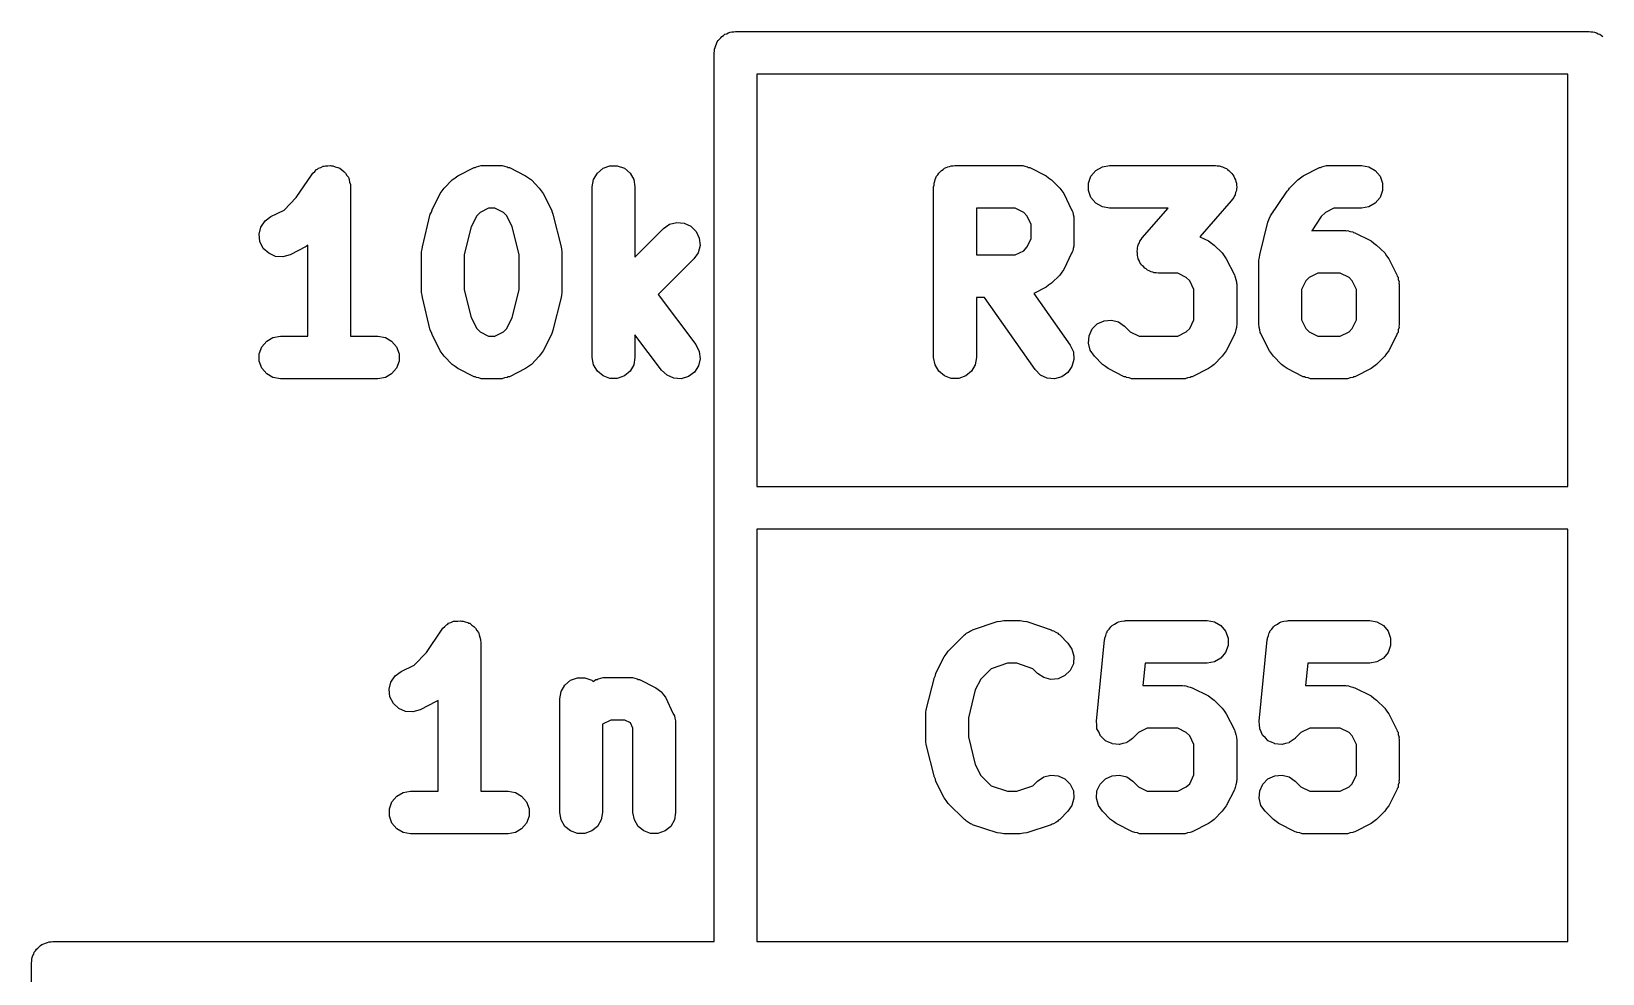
# Model space of a CAD drawing. Extents: x 10 to 287, y -200 to -10.
# Drawn here: x 158.62 to 164.15, y -108.64 to -105.33 of the extents above; entities that cross this region are included whole.
import ezdxf

# ---------------------------------------------------------------- set-up
doc = ezdxf.new("R2010")
doc.units = 0
doc.header["$MEASUREMENT"] = 0
doc.layers.add('BLACK', color=7, linetype='CONTINUOUS')

msp = doc.modelspace()

# ---------------------------------------------------------------- linework, layer by layer
at = {"layer": 'Black'}
for p, q in [((161.035, -105.362), (161.039, -105.357)), ((161.039, -105.357), (161.043, -105.352)), ((161.043, -105.352), (161.048, -105.348)), ((161.048, -105.348), (161.052, -105.343)), ((161.052, -105.343), (161.057, -105.339)), ((161.057, -105.339), (161.062, -105.335)), ((161.062, -105.335), (161.069, -105.333)), ((161.069, -105.333), (161.074, -105.33)), ((161.074, -105.33), (161.081, -105.328)), ((161.081, -105.328), (161.087, -105.326)), ((161.087, -105.326), (161.094, -105.326)), ((161.094, -105.326), (161.1, -105.325)), ((161.1, -105.325), (164.1, -105.325)), ((164.1, -105.325), (164.106, -105.326)), ((164.106, -105.326), (164.113, -105.326)), ((164.113, -105.326), (164.119, -105.328)), ((164.119, -105.328), (164.126, -105.33)), ((164.126, -105.33), (164.131, -105.333)), ((164.131, -105.333), (164.137, -105.335)), ((164.137, -105.335), (164.143, -105.339)), ((164.143, -105.339), (164.148, -105.343)), ((161.025, -105.4), (161.026, -105.394)), ((161.025, -108.525), (161.025, -105.4)), ((161.026, -105.387), (161.028, -105.381)), ((161.026, -105.394), (161.026, -105.387)), ((161.028, -105.381), (161.03, -105.374)), ((161.03, -105.374), (161.033, -105.369)), ((161.033, -105.369), (161.035, -105.362)), ((161.175, -105.475), (161.175, -106.925)), ((164.025, -105.475), (161.175, -105.475)), ((164.025, -106.925), (164.025, -105.475)), ((159.642, -105.803), (159.65, -105.799)), ((159.65, -105.799), (159.654, -105.799)), ((159.654, -105.799), (159.658, -105.798)), ((159.658, -105.798), (159.667, -105.798)), ((159.667, -105.798), (159.676, -105.797)), ((159.676, -105.797), (159.68, -105.798)), ((159.68, -105.798), (159.684, -105.798)), ((159.684, -105.798), (159.693, -105.801)), ((159.693, -105.801), (159.702, -105.803)), ((160.185, -105.803), (160.189, -105.801)), ((160.189, -105.801), (160.197, -105.799)), ((160.197, -105.799), (160.206, -105.797)), ((160.206, -105.797), (160.21, -105.797)), ((160.21, -105.797), (160.214, -105.796)), ((160.214, -105.796), (160.271, -105.796)), ((160.271, -105.796), (160.276, -105.797)), ((160.276, -105.797), (160.28, -105.797)), ((160.28, -105.797), (160.288, -105.799)), ((160.288, -105.799), (160.297, -105.801)), ((160.297, -105.801), (160.301, -105.803)), ((160.634, -105.806), (160.658, -105.798)), ((160.658, -105.798), (160.684, -105.798)), ((160.684, -105.798), (160.709, -105.806)), ((161.84, -105.804), (161.846, -105.801)), ((161.846, -105.801), (161.852, -105.8)), ((161.852, -105.8), (161.858, -105.798)), ((161.858, -105.798), (161.865, -105.798)), ((161.865, -105.798), (161.871, -105.796)), ((161.871, -105.796), (162.1, -105.796)), ((162.1, -105.796), (162.104, -105.797)), ((162.104, -105.797), (162.109, -105.797)), ((162.109, -105.797), (162.117, -105.799)), ((162.117, -105.799), (162.126, -105.801)), ((162.126, -105.801), (162.129, -105.803)), ((162.366, -105.814), (162.389, -105.801)), ((162.389, -105.801), (162.414, -105.796)), ((162.414, -105.796), (162.786, -105.796)), ((162.786, -105.796), (162.793, -105.798)), ((162.793, -105.798), (162.8, -105.798)), ((162.8, -105.798), (162.806, -105.8)), ((162.806, -105.8), (162.811, -105.801)), ((162.811, -105.801), (162.818, -105.805)), ((163.156, -105.803), (163.16, -105.801)), ((163.16, -105.801), (163.169, -105.799)), ((163.169, -105.799), (163.177, -105.797)), ((163.177, -105.797), (163.181, -105.797)), ((163.181, -105.797), (163.186, -105.796)), ((163.186, -105.796), (163.3, -105.796)), ((163.3, -105.796), (163.326, -105.801)), ((163.326, -105.801), (163.348, -105.814)), ((159.556, -105.909), (159.609, -105.83)), ((159.609, -105.83), (159.612, -105.827)), ((159.612, -105.827), (159.614, -105.823)), ((159.614, -105.823), (159.621, -105.817)), ((159.621, -105.817), (159.627, -105.811)), ((159.627, -105.811), (159.631, -105.809)), ((159.631, -105.809), (159.634, -105.806)), ((159.634, -105.806), (159.642, -105.803)), ((159.702, -105.803), (159.705, -105.805)), ((159.705, -105.805), (159.709, -105.806)), ((159.709, -105.806), (159.716, -105.812)), ((159.716, -105.812), (159.723, -105.817)), ((159.723, -105.817), (159.726, -105.821)), ((159.726, -105.821), (159.729, -105.823)), ((159.729, -105.823), (159.733, -105.831)), ((159.733, -105.831), (159.739, -105.838)), ((159.739, -105.838), (159.74, -105.842)), ((159.74, -105.842), (159.742, -105.846)), ((159.742, -105.846), (159.743, -105.855)), ((159.743, -105.855), (159.746, -105.863)), ((160.076, -105.876), (160.104, -105.847)), ((160.104, -105.847), (160.114, -105.84)), ((160.114, -105.84), (160.124, -105.833)), ((160.124, -105.833), (160.181, -105.804)), ((160.181, -105.804), (160.185, -105.803)), ((160.301, -105.803), (160.305, -105.804)), ((160.305, -105.804), (160.362, -105.833)), ((160.362, -105.833), (160.372, -105.84)), ((160.372, -105.84), (160.382, -105.847)), ((160.382, -105.847), (160.41, -105.876)), ((160.596, -105.871), (160.601, -105.846)), ((160.601, -105.846), (160.614, -105.823)), ((160.614, -105.823), (160.634, -105.806)), ((160.709, -105.806), (160.729, -105.823)), ((160.729, -105.823), (160.742, -105.846)), ((160.742, -105.846), (160.746, -105.871)), ((161.798, -105.858), (161.8, -105.852)), ((161.8, -105.852), (161.801, -105.846)), ((161.801, -105.846), (161.804, -105.84)), ((161.804, -105.84), (161.806, -105.834)), ((161.806, -105.834), (161.811, -105.829)), ((161.811, -105.829), (161.814, -105.823)), ((161.814, -105.823), (161.819, -105.819)), ((161.819, -105.819), (161.823, -105.814)), ((161.823, -105.814), (161.829, -105.811)), ((161.829, -105.811), (161.834, -105.806)), ((161.834, -105.806), (161.84, -105.804)), ((162.129, -105.803), (162.134, -105.804)), ((162.134, -105.804), (162.191, -105.833)), ((162.191, -105.833), (162.2, -105.84)), ((162.2, -105.84), (162.21, -105.847)), ((162.21, -105.847), (162.239, -105.876)), ((162.34, -105.858), (162.349, -105.834)), ((162.349, -105.834), (162.366, -105.814)), ((162.818, -105.805), (162.825, -105.807)), ((162.825, -105.807), (162.829, -105.811)), ((162.829, -105.811), (162.834, -105.814)), ((162.834, -105.814), (162.839, -105.82)), ((162.839, -105.82), (162.844, -105.824)), ((162.844, -105.824), (162.847, -105.829)), ((162.847, -105.829), (162.851, -105.834)), ((162.851, -105.834), (162.853, -105.841)), ((162.853, -105.841), (162.857, -105.847)), ((162.857, -105.847), (162.858, -105.853)), ((162.858, -105.853), (162.86, -105.858)), ((163.047, -105.876), (163.076, -105.847)), ((163.076, -105.847), (163.085, -105.84)), ((163.085, -105.84), (163.095, -105.833)), ((163.095, -105.833), (163.152, -105.804)), ((163.152, -105.804), (163.156, -105.803)), ((163.348, -105.814), (163.365, -105.834)), ((163.365, -105.834), (163.374, -105.858)), ((159.513, -105.953), (159.556, -105.909)), ((159.746, -105.863), (159.746, -105.867)), ((159.746, -105.867), (159.746, -105.871)), ((159.746, -105.871), (159.746, -106.396)), ((160.033, -105.952), (160.061, -105.895)), ((160.061, -105.895), (160.069, -105.885)), ((160.069, -105.885), (160.076, -105.876)), ((160.41, -105.876), (160.417, -105.885)), ((160.417, -105.885), (160.424, -105.895)), ((160.424, -105.895), (160.453, -105.952)), ((160.596, -106.471), (160.596, -105.871)), ((160.746, -105.871), (160.746, -106.119)), ((161.796, -105.871), (161.798, -105.865)), ((161.796, -106.471), (161.796, -105.871)), ((161.798, -105.865), (161.798, -105.858)), ((162.239, -105.876), (162.246, -105.885)), ((162.246, -105.885), (162.253, -105.895)), ((162.253, -105.895), (162.281, -105.952)), ((162.34, -105.884), (162.34, -105.858)), ((162.349, -105.909), (162.34, -105.884)), ((162.366, -105.929), (162.349, -105.909)), ((162.851, -105.909), (162.846, -105.915)), ((162.853, -105.903), (162.851, -105.909)), ((162.856, -105.899), (162.853, -105.903)), ((162.857, -105.891), (162.856, -105.899)), ((162.86, -105.884), (162.857, -105.891)), ((162.86, -105.858), (162.86, -105.866)), ((162.86, -105.866), (162.861, -105.873)), ((162.861, -105.873), (162.86, -105.879)), ((162.86, -105.879), (162.86, -105.884)), ((162.98, -105.973), (163.038, -105.887)), ((163.038, -105.887), (163.043, -105.882)), ((163.043, -105.882), (163.047, -105.876)), ((163.365, -105.909), (163.348, -105.929)), ((163.374, -105.884), (163.365, -105.909)), ((163.374, -105.858), (163.374, -105.884)), ((159.466, -105.976), (159.513, -105.953)), ((160.027, -105.968), (160.031, -105.96)), ((160.031, -105.96), (160.033, -105.952)), ((160.202, -105.962), (160.19, -105.973)), ((160.232, -105.946), (160.202, -105.962)), ((160.254, -105.946), (160.232, -105.946)), ((160.284, -105.962), (160.254, -105.946)), ((160.296, -105.973), (160.284, -105.962)), ((160.453, -105.952), (160.455, -105.96)), ((160.455, -105.96), (160.458, -105.968)), ((161.946, -105.946), (161.946, -106.111)), ((162.082, -105.946), (161.946, -105.946)), ((162.113, -105.962), (162.082, -105.946)), ((162.124, -105.973), (162.113, -105.962)), ((162.281, -105.952), (162.283, -105.956)), ((162.283, -105.956), (162.285, -105.96)), ((162.285, -105.96), (162.286, -105.969)), ((162.389, -105.942), (162.366, -105.929)), ((162.414, -105.946), (162.389, -105.942)), ((162.62, -105.946), (162.414, -105.946)), ((162.529, -106.051), (162.62, -105.946)), ((162.842, -105.921), (162.732, -106.047)), ((162.846, -105.915), (162.842, -105.921)), ((163.173, -105.962), (163.158, -105.976)), ((163.203, -105.946), (163.173, -105.962)), ((163.3, -105.946), (163.203, -105.946)), ((163.326, -105.942), (163.3, -105.946)), ((163.348, -105.929), (163.326, -105.942)), ((159.425, -106.038), (159.431, -106.013)), ((159.431, -106.013), (159.446, -105.991)), ((159.446, -105.991), (159.466, -105.976)), ((159.999, -106.082), (160.027, -105.968)), ((160.171, -106.012), (160.146, -106.109)), ((160.19, -105.973), (160.171, -106.012)), ((160.315, -106.012), (160.296, -105.973)), ((160.339, -106.109), (160.315, -106.012)), ((160.458, -105.968), (160.487, -106.082)), ((160.746, -106.119), (160.847, -106.018)), ((160.847, -106.018), (160.868, -106.003)), ((160.868, -106.003), (160.893, -105.997)), ((160.893, -105.997), (160.919, -105.999)), ((160.919, -105.999), (160.943, -106.01)), ((160.943, -106.01), (160.961, -106.028)), ((162.139, -106.003), (162.124, -105.973)), ((162.139, -106.054), (162.139, -106.003)), ((162.286, -105.969), (162.289, -105.977)), ((162.289, -105.977), (162.289, -105.981)), ((162.289, -105.981), (162.289, -105.986)), ((162.289, -105.986), (162.289, -106.071)), ((162.942, -106.11), (162.97, -105.996)), ((162.97, -105.996), (162.975, -105.984)), ((162.975, -105.984), (162.98, -105.973)), ((163.158, -105.976), (163.125, -106.026)), ((159.428, -106.064), (159.425, -106.038)), ((159.44, -106.088), (159.428, -106.064)), ((159.596, -106.077), (159.591, -106.081)), ((159.596, -106.396), (159.596, -106.077)), ((160.961, -106.028), (160.972, -106.052)), ((160.972, -106.052), (160.975, -106.078)), ((162.124, -106.084), (162.139, -106.054)), ((162.289, -106.071), (162.289, -106.076)), ((162.289, -106.076), (162.289, -106.08)), ((162.514, -106.08), (162.516, -106.073)), ((162.516, -106.073), (162.519, -106.068)), ((162.519, -106.068), (162.521, -106.062)), ((162.521, -106.062), (162.525, -106.057)), ((162.525, -106.057), (162.529, -106.051)), ((162.732, -106.047), (162.762, -106.061)), ((162.762, -106.061), (162.772, -106.069)), ((162.772, -106.069), (162.782, -106.076)), ((162.782, -106.076), (162.81, -106.104)), ((163.125, -106.026), (163.129, -106.025)), ((163.129, -106.025), (163.243, -106.025)), ((163.243, -106.025), (163.247, -106.026)), ((163.247, -106.026), (163.251, -106.025)), ((163.251, -106.025), (163.26, -106.028)), ((163.26, -106.028), (163.269, -106.03)), ((163.269, -106.03), (163.272, -106.032)), ((163.272, -106.032), (163.276, -106.033)), ((163.276, -106.033), (163.334, -106.061)), ((163.334, -106.061), (163.343, -106.069)), ((163.343, -106.069), (163.353, -106.076)), ((163.353, -106.076), (163.382, -106.104)), ((159.459, -106.105), (159.44, -106.088)), ((159.483, -106.116), (159.459, -106.105)), ((159.509, -106.117), (159.483, -106.116)), ((159.534, -106.11), (159.509, -106.117)), ((159.591, -106.081), (159.534, -106.11)), ((159.996, -106.1), (159.998, -106.091)), ((159.996, -106.243), (159.996, -106.1)), ((159.998, -106.091), (159.999, -106.082)), ((160.146, -106.109), (160.146, -106.234)), ((160.339, -106.234), (160.339, -106.109)), ((160.487, -106.082), (160.488, -106.091)), ((160.488, -106.091), (160.489, -106.1)), ((160.489, -106.1), (160.489, -106.243)), ((160.953, -106.124), (160.828, -106.25)), ((160.968, -106.103), (160.953, -106.124)), ((160.975, -106.078), (160.968, -106.103)), ((161.946, -106.111), (162.082, -106.111)), ((162.082, -106.111), (162.113, -106.096)), ((162.113, -106.096), (162.124, -106.084)), ((162.281, -106.105), (162.253, -106.162)), ((162.283, -106.101), (162.281, -106.105)), ((162.285, -106.097), (162.283, -106.101)), ((162.286, -106.088), (162.285, -106.097)), ((162.289, -106.08), (162.286, -106.088)), ((162.511, -106.098), (162.512, -106.093)), ((162.512, -106.106), (162.511, -106.098)), ((162.512, -106.087), (162.514, -106.08)), ((162.512, -106.093), (162.512, -106.087)), ((162.512, -106.113), (162.512, -106.106)), ((162.514, -106.118), (162.512, -106.113)), ((162.515, -106.124), (162.514, -106.118)), ((162.518, -106.131), (162.515, -106.124)), ((162.521, -106.137), (162.518, -106.131)), ((162.81, -106.104), (162.817, -106.114)), ((162.817, -106.114), (162.824, -106.124)), ((162.824, -106.124), (162.853, -106.181)), ((162.939, -106.129), (162.941, -106.12)), ((162.939, -106.357), (162.939, -106.129)), ((162.941, -106.12), (162.942, -106.11)), ((163.382, -106.104), (163.388, -106.114)), ((163.388, -106.114), (163.396, -106.124)), ((163.396, -106.124), (163.424, -106.181)), ((162.239, -106.182), (162.21, -106.21)), ((162.246, -106.172), (162.239, -106.182)), ((162.253, -106.162), (162.246, -106.172)), ((162.524, -106.142), (162.521, -106.137)), ((162.527, -106.147), (162.524, -106.142)), ((162.533, -106.152), (162.527, -106.147)), ((162.538, -106.157), (162.533, -106.152)), ((162.543, -106.16), (162.538, -106.157)), ((162.547, -106.164), (162.543, -106.16)), ((162.554, -106.167), (162.547, -106.164)), ((162.56, -106.17), (162.554, -106.167)), ((162.566, -106.171), (162.56, -106.17)), ((162.571, -106.174), (162.566, -106.171)), ((162.578, -106.174), (162.571, -106.174)), ((162.586, -106.175), (162.578, -106.174)), ((162.654, -106.175), (162.586, -106.175)), ((162.684, -106.19), (162.654, -106.175)), ((162.853, -106.181), (162.854, -106.185)), ((162.854, -106.185), (162.856, -106.189)), ((163.146, -106.175), (163.116, -106.19)), ((163.225, -106.175), (163.146, -106.175)), ((163.256, -106.19), (163.225, -106.175)), ((163.424, -106.181), (163.425, -106.185)), ((163.425, -106.185), (163.428, -106.189)), ((159.998, -106.252), (159.996, -106.243)), ((160.146, -106.234), (160.171, -106.331)), ((160.315, -106.331), (160.339, -106.234)), ((160.489, -106.243), (160.488, -106.252)), ((162.191, -106.224), (162.148, -106.246)), ((162.2, -106.217), (162.191, -106.224)), ((162.21, -106.21), (162.2, -106.217)), ((162.696, -106.202), (162.684, -106.19)), ((162.711, -106.232), (162.696, -106.202)), ((162.711, -106.339), (162.711, -106.232)), ((162.856, -106.189), (162.858, -106.197)), ((162.858, -106.197), (162.86, -106.206)), ((162.86, -106.206), (162.86, -106.21)), ((162.86, -106.21), (162.861, -106.214)), ((162.861, -106.214), (162.861, -106.357)), ((163.104, -106.202), (163.089, -106.232)), ((163.089, -106.232), (163.089, -106.339)), ((163.116, -106.19), (163.104, -106.202)), ((163.267, -106.202), (163.256, -106.19)), ((163.282, -106.232), (163.267, -106.202)), ((163.282, -106.339), (163.282, -106.232)), ((163.428, -106.189), (163.429, -106.197)), ((163.429, -106.197), (163.432, -106.206)), ((163.432, -106.206), (163.431, -106.21)), ((163.431, -106.21), (163.432, -106.214)), ((163.432, -106.214), (163.432, -106.357)), ((159.999, -106.261), (159.998, -106.252)), ((160.027, -106.375), (159.999, -106.261)), ((160.487, -106.261), (160.458, -106.375)), ((160.488, -106.252), (160.487, -106.261)), ((160.828, -106.25), (160.96, -106.426)), ((161.975, -106.261), (161.946, -106.261)), ((161.946, -106.261), (161.946, -106.471)), ((162.153, -106.514), (161.975, -106.261)), ((162.148, -106.246), (162.276, -106.428)), ((160.171, -106.331), (160.19, -106.37)), ((160.296, -106.37), (160.315, -106.331)), ((162.353, -106.371), (162.371, -106.353)), ((162.371, -106.353), (162.395, -106.342)), ((162.395, -106.342), (162.421, -106.34)), ((162.421, -106.34), (162.446, -106.346)), ((162.446, -106.346), (162.467, -106.361)), ((162.696, -106.37), (162.711, -106.339)), ((163.089, -106.339), (163.104, -106.37)), ((163.267, -106.37), (163.282, -106.339)), ((159.452, -106.414), (159.474, -106.401)), ((159.474, -106.401), (159.5, -106.396)), ((159.5, -106.396), (159.596, -106.396)), ((159.746, -106.396), (159.843, -106.396)), ((159.843, -106.396), (159.869, -106.401)), ((159.869, -106.401), (159.891, -106.414)), ((160.031, -106.383), (160.027, -106.375)), ((160.033, -106.391), (160.031, -106.383)), ((160.061, -106.448), (160.033, -106.391)), ((160.19, -106.37), (160.202, -106.381)), ((160.202, -106.381), (160.232, -106.396)), ((160.232, -106.396), (160.254, -106.396)), ((160.254, -106.396), (160.284, -106.381)), ((160.284, -106.381), (160.296, -106.37)), ((160.453, -106.391), (160.424, -106.448)), ((160.455, -106.383), (160.453, -106.391)), ((160.458, -106.375), (160.455, -106.383)), ((160.84, -106.516), (160.746, -106.392)), ((160.746, -106.392), (160.746, -106.471)), ((162.34, -106.421), (162.342, -106.395)), ((162.342, -106.395), (162.353, -106.371)), ((162.467, -106.361), (162.487, -106.381)), ((162.487, -106.381), (162.518, -106.396)), ((162.518, -106.396), (162.654, -106.396)), ((162.654, -106.396), (162.684, -106.381)), ((162.684, -106.381), (162.696, -106.37)), ((162.853, -106.391), (162.824, -106.448)), ((162.854, -106.387), (162.853, -106.391)), ((162.856, -106.383), (162.854, -106.387)), ((162.858, -106.374), (162.856, -106.383)), ((162.86, -106.366), (162.858, -106.374)), ((162.861, -106.357), (162.86, -106.361)), ((162.86, -106.361), (162.86, -106.366)), ((162.94, -106.361), (162.939, -106.357)), ((162.94, -106.366), (162.94, -106.361)), ((162.942, -106.374), (162.94, -106.366)), ((162.944, -106.383), (162.942, -106.374)), ((162.946, -106.387), (162.944, -106.383)), ((162.947, -106.391), (162.946, -106.387)), ((162.976, -106.448), (162.947, -106.391)), ((163.104, -106.37), (163.116, -106.381)), ((163.116, -106.381), (163.146, -106.396)), ((163.146, -106.396), (163.225, -106.396)), ((163.225, -106.396), (163.256, -106.381)), ((163.256, -106.381), (163.267, -106.37)), ((163.424, -106.391), (163.396, -106.448)), ((163.425, -106.387), (163.424, -106.391)), ((163.428, -106.383), (163.425, -106.387)), ((163.429, -106.374), (163.428, -106.383)), ((163.432, -106.366), (163.429, -106.374)), ((163.432, -106.357), (163.431, -106.361)), ((163.431, -106.361), (163.432, -106.366)), ((159.426, -106.458), (159.435, -106.434)), ((159.426, -106.484), (159.426, -106.458)), ((159.435, -106.434), (159.452, -106.414)), ((159.891, -106.414), (159.908, -106.434)), ((159.908, -106.434), (159.917, -106.458)), ((159.917, -106.458), (159.917, -106.484)), ((160.069, -106.457), (160.061, -106.448)), ((160.076, -106.467), (160.069, -106.457)), ((160.417, -106.457), (160.41, -106.467)), ((160.424, -106.448), (160.417, -106.457)), ((160.96, -106.426), (160.972, -106.45)), ((160.972, -106.45), (160.975, -106.476)), ((162.276, -106.428), (162.287, -106.452)), ((162.287, -106.452), (162.289, -106.478)), ((162.346, -106.446), (162.34, -106.421)), ((162.361, -106.467), (162.346, -106.446)), ((162.817, -106.457), (162.81, -106.467)), ((162.824, -106.448), (162.817, -106.457)), ((162.983, -106.457), (162.976, -106.448)), ((162.99, -106.467), (162.983, -106.457)), ((163.388, -106.457), (163.382, -106.467)), ((163.396, -106.448), (163.388, -106.457)), ((159.435, -106.509), (159.426, -106.484)), ((159.452, -106.529), (159.435, -106.509)), ((159.908, -106.509), (159.891, -106.529)), ((159.917, -106.484), (159.908, -106.509)), ((160.104, -106.496), (160.076, -106.467)), ((160.114, -106.503), (160.104, -106.496)), ((160.124, -106.51), (160.114, -106.503)), ((160.181, -106.539), (160.124, -106.51)), ((160.362, -106.51), (160.305, -106.539)), ((160.372, -106.503), (160.362, -106.51)), ((160.382, -106.496), (160.372, -106.503)), ((160.41, -106.467), (160.382, -106.496)), ((160.601, -106.497), (160.596, -106.471)), ((160.614, -106.52), (160.601, -106.497)), ((160.742, -106.497), (160.729, -106.52)), ((160.746, -106.471), (160.742, -106.497)), ((160.859, -106.534), (160.84, -106.516)), ((160.969, -106.501), (160.955, -106.523)), ((160.975, -106.476), (160.969, -106.501)), ((161.801, -106.497), (161.796, -106.471)), ((161.814, -106.52), (161.801, -106.497)), ((161.942, -106.497), (161.929, -106.52)), ((161.946, -106.471), (161.942, -106.497)), ((162.171, -106.533), (162.153, -106.514)), ((162.282, -106.503), (162.267, -106.524)), ((162.289, -106.478), (162.282, -106.503)), ((162.39, -106.496), (162.361, -106.467)), ((162.4, -106.503), (162.39, -106.496)), ((162.409, -106.51), (162.4, -106.503)), ((162.466, -106.539), (162.409, -106.51)), ((162.762, -106.51), (162.705, -106.539)), ((162.772, -106.503), (162.762, -106.51)), ((162.782, -106.496), (162.772, -106.503)), ((162.81, -106.467), (162.782, -106.496)), ((163.018, -106.496), (162.99, -106.467)), ((163.028, -106.503), (163.018, -106.496)), ((163.038, -106.51), (163.028, -106.503)), ((163.095, -106.539), (163.038, -106.51)), ((163.334, -106.51), (163.276, -106.539)), ((163.343, -106.503), (163.334, -106.51)), ((163.353, -106.496), (163.343, -106.503)), ((163.382, -106.467), (163.353, -106.496)), ((159.474, -106.542), (159.452, -106.529)), ((159.5, -106.546), (159.474, -106.542)), ((159.843, -106.546), (159.5, -106.546)), ((159.869, -106.542), (159.843, -106.546)), ((159.891, -106.529), (159.869, -106.542)), ((160.185, -106.54), (160.181, -106.539)), ((160.189, -106.542), (160.185, -106.54)), ((160.197, -106.543), (160.189, -106.542)), ((160.206, -106.546), (160.197, -106.543)), ((160.21, -106.546), (160.206, -106.546)), ((160.214, -106.546), (160.21, -106.546)), ((160.271, -106.546), (160.214, -106.546)), ((160.276, -106.546), (160.271, -106.546)), ((160.28, -106.546), (160.276, -106.546)), ((160.288, -106.543), (160.28, -106.546)), ((160.297, -106.542), (160.288, -106.543)), ((160.301, -106.54), (160.297, -106.542)), ((160.305, -106.539), (160.301, -106.54)), ((160.634, -106.536), (160.614, -106.52)), ((160.658, -106.545), (160.634, -106.536)), ((160.684, -106.545), (160.658, -106.545)), ((160.709, -106.536), (160.684, -106.545)), ((160.729, -106.52), (160.709, -106.536)), ((160.883, -106.544), (160.859, -106.534)), ((160.909, -106.546), (160.883, -106.544)), ((160.934, -106.538), (160.909, -106.546)), ((160.955, -106.523), (160.934, -106.538)), ((161.834, -106.536), (161.814, -106.52)), ((161.858, -106.545), (161.834, -106.536)), ((161.884, -106.545), (161.858, -106.545)), ((161.909, -106.536), (161.884, -106.545)), ((161.929, -106.52), (161.909, -106.536)), ((162.195, -106.544), (162.171, -106.533)), ((162.221, -106.546), (162.195, -106.544)), ((162.246, -106.539), (162.221, -106.546)), ((162.267, -106.524), (162.246, -106.539)), ((162.471, -106.54), (162.466, -106.539)), ((162.474, -106.542), (162.471, -106.54)), ((162.483, -106.543), (162.474, -106.542)), ((162.491, -106.546), (162.483, -106.543)), ((162.496, -106.546), (162.491, -106.546)), ((162.5, -106.546), (162.496, -106.546)), ((162.671, -106.546), (162.5, -106.546)), ((162.676, -106.546), (162.671, -106.546)), ((162.68, -106.546), (162.676, -106.546)), ((162.688, -106.543), (162.68, -106.546)), ((162.697, -106.542), (162.688, -106.543)), ((162.701, -106.54), (162.697, -106.542)), ((162.705, -106.539), (162.701, -106.54)), ((163.099, -106.54), (163.095, -106.539)), ((163.103, -106.542), (163.099, -106.54)), ((163.112, -106.543), (163.103, -106.542)), ((163.12, -106.546), (163.112, -106.543)), ((163.124, -106.546), (163.12, -106.546)), ((163.129, -106.546), (163.124, -106.546)), ((163.243, -106.546), (163.129, -106.546)), ((163.247, -106.546), (163.243, -106.546)), ((163.251, -106.546), (163.247, -106.546)), ((163.26, -106.543), (163.251, -106.546)), ((163.269, -106.542), (163.26, -106.543)), ((163.272, -106.54), (163.269, -106.542)), ((163.276, -106.539), (163.272, -106.54)), ((161.175, -106.925), (164.025, -106.925)), ((164.025, -107.075), (161.175, -107.075)), ((161.175, -107.075), (161.175, -108.525)), ((164.025, -108.525), (164.025, -107.075)), ((160.099, -107.403), (160.108, -107.399)), ((160.108, -107.399), (160.112, -107.399)), ((160.112, -107.399), (160.116, -107.398)), ((160.116, -107.398), (160.124, -107.398)), ((160.124, -107.398), (160.133, -107.397)), ((160.133, -107.397), (160.137, -107.398)), ((160.137, -107.398), (160.142, -107.398)), ((160.142, -107.398), (160.15, -107.401)), ((160.15, -107.401), (160.159, -107.403)), ((161.933, -107.429), (162.019, -107.4)), ((162.019, -107.4), (162.031, -107.399)), ((162.031, -107.399), (162.043, -107.396)), ((162.043, -107.396), (162.1, -107.396)), ((162.1, -107.396), (162.112, -107.399)), ((162.112, -107.399), (162.124, -107.4)), ((162.124, -107.4), (162.209, -107.429)), ((162.441, -107.403), (162.443, -107.402)), ((162.443, -107.402), (162.446, -107.401)), ((162.446, -107.401), (162.456, -107.399)), ((162.456, -107.399), (162.466, -107.397)), ((162.466, -107.397), (162.469, -107.397)), ((162.469, -107.397), (162.471, -107.396)), ((162.471, -107.396), (162.757, -107.396)), ((162.757, -107.396), (162.783, -107.401)), ((162.783, -107.401), (162.805, -107.414)), ((163.012, -107.403), (163.015, -107.402)), ((163.015, -107.402), (163.017, -107.401)), ((163.017, -107.401), (163.027, -107.399)), ((163.027, -107.399), (163.037, -107.397)), ((163.037, -107.397), (163.04, -107.397)), ((163.04, -107.397), (163.043, -107.396)), ((163.043, -107.396), (163.329, -107.396)), ((163.329, -107.396), (163.354, -107.401)), ((163.354, -107.401), (163.377, -107.414)), ((160.013, -107.509), (160.066, -107.43)), ((160.066, -107.43), (160.069, -107.427)), ((160.069, -107.427), (160.071, -107.423)), ((160.071, -107.423), (160.078, -107.417)), ((160.078, -107.417), (160.084, -107.411)), ((160.084, -107.411), (160.088, -107.409)), ((160.088, -107.409), (160.091, -107.406)), ((160.091, -107.406), (160.099, -107.403)), ((160.159, -107.403), (160.162, -107.405)), ((160.162, -107.405), (160.166, -107.406)), ((160.166, -107.406), (160.173, -107.412)), ((160.173, -107.412), (160.18, -107.417)), ((160.18, -107.417), (160.183, -107.421)), ((160.183, -107.421), (160.186, -107.423)), ((160.186, -107.423), (160.19, -107.431)), ((160.19, -107.431), (160.196, -107.438)), ((160.196, -107.438), (160.197, -107.442)), ((160.197, -107.442), (160.199, -107.446)), ((160.199, -107.446), (160.201, -107.455)), ((160.201, -107.455), (160.203, -107.463)), ((161.847, -107.504), (161.904, -107.447)), ((161.904, -107.447), (161.908, -107.444)), ((161.908, -107.444), (161.911, -107.441)), ((161.911, -107.441), (161.918, -107.437)), ((161.918, -107.437), (161.925, -107.432)), ((161.925, -107.432), (161.93, -107.431)), ((161.93, -107.431), (161.933, -107.429)), ((162.209, -107.429), (162.213, -107.431)), ((162.213, -107.431), (162.217, -107.432)), ((162.217, -107.432), (162.225, -107.437)), ((162.225, -107.437), (162.232, -107.441)), ((162.232, -107.441), (162.235, -107.444)), ((162.235, -107.444), (162.239, -107.447)), ((162.239, -107.447), (162.267, -107.476)), ((162.398, -107.458), (162.401, -107.449)), ((162.398, -107.461), (162.398, -107.458)), ((162.401, -107.449), (162.404, -107.439)), ((162.404, -107.439), (162.406, -107.437)), ((162.406, -107.434), (162.413, -107.426)), ((162.406, -107.437), (162.406, -107.434)), ((162.413, -107.426), (162.419, -107.418)), ((162.419, -107.418), (162.421, -107.416)), ((162.421, -107.416), (162.423, -107.414)), ((162.423, -107.414), (162.432, -107.409)), ((162.432, -107.409), (162.441, -107.403)), ((162.805, -107.414), (162.822, -107.434)), ((162.822, -107.434), (162.831, -107.458)), ((162.831, -107.458), (162.831, -107.484)), ((162.969, -107.458), (162.973, -107.449)), ((162.969, -107.461), (162.969, -107.458)), ((162.973, -107.449), (162.975, -107.439)), ((162.975, -107.439), (162.977, -107.437)), ((162.977, -107.437), (162.978, -107.434)), ((162.978, -107.434), (162.984, -107.426)), ((162.984, -107.426), (162.99, -107.418)), ((162.99, -107.418), (162.993, -107.416)), ((162.993, -107.416), (162.995, -107.414)), ((162.995, -107.414), (163.004, -107.409)), ((163.004, -107.409), (163.012, -107.403)), ((163.377, -107.414), (163.394, -107.434)), ((163.394, -107.434), (163.402, -107.458)), ((163.402, -107.458), (163.402, -107.484)), ((159.97, -107.553), (160.013, -107.509)), ((160.203, -107.463), (160.203, -107.467)), ((160.203, -107.467), (160.204, -107.471)), ((160.204, -107.471), (160.204, -107.996)), ((161.84, -107.514), (161.847, -107.504)), ((162.267, -107.476), (162.282, -107.497)), ((162.282, -107.497), (162.289, -107.522)), ((162.368, -107.75), (162.397, -107.464)), ((162.397, -107.464), (162.398, -107.461)), ((162.822, -107.509), (162.805, -107.529)), ((162.831, -107.484), (162.822, -107.509)), ((162.94, -107.75), (162.968, -107.464)), ((162.968, -107.464), (162.969, -107.461)), ((163.394, -107.509), (163.377, -107.529)), ((163.402, -107.484), (163.394, -107.509)), ((159.924, -107.576), (159.97, -107.553)), ((161.804, -107.581), (161.833, -107.524)), ((161.833, -107.524), (161.84, -107.514)), ((161.998, -107.566), (161.962, -107.602)), ((162.055, -107.546), (161.998, -107.566)), ((162.088, -107.546), (162.055, -107.546)), ((162.145, -107.566), (162.088, -107.546)), ((162.161, -107.582), (162.145, -107.566)), ((162.287, -107.548), (162.276, -107.572)), ((162.289, -107.522), (162.287, -107.548)), ((162.539, -107.546), (162.531, -107.625)), ((162.757, -107.546), (162.539, -107.546)), ((162.783, -107.542), (162.757, -107.546)), ((162.805, -107.529), (162.783, -107.542)), ((163.111, -107.546), (163.103, -107.625)), ((163.329, -107.546), (163.111, -107.546)), ((163.354, -107.542), (163.329, -107.546)), ((163.377, -107.529), (163.354, -107.542)), ((159.882, -107.638), (159.888, -107.613)), ((159.888, -107.613), (159.903, -107.591)), ((159.903, -107.591), (159.924, -107.576)), ((160.487, -107.646), (160.5, -107.623)), ((160.5, -107.623), (160.52, -107.606)), ((160.52, -107.606), (160.544, -107.598)), ((160.544, -107.598), (160.57, -107.598)), ((160.57, -107.598), (160.595, -107.606)), ((160.595, -107.606), (160.599, -107.61)), ((160.599, -107.61), (160.609, -107.604)), ((160.609, -107.604), (160.613, -107.603)), ((160.613, -107.603), (160.617, -107.601)), ((160.617, -107.601), (160.626, -107.599)), ((160.626, -107.599), (160.634, -107.597)), ((160.634, -107.597), (160.639, -107.597)), ((160.639, -107.597), (160.643, -107.596)), ((160.643, -107.596), (160.729, -107.596)), ((160.729, -107.596), (160.733, -107.597)), ((160.733, -107.597), (160.737, -107.597)), ((160.737, -107.597), (160.746, -107.599)), ((160.746, -107.599), (160.754, -107.601)), ((160.754, -107.601), (160.758, -107.603)), ((160.758, -107.603), (160.762, -107.604)), ((160.762, -107.604), (160.819, -107.633)), ((161.77, -107.71), (161.799, -107.596)), ((161.799, -107.596), (161.802, -107.589)), ((161.802, -107.589), (161.804, -107.581)), ((161.962, -107.602), (161.942, -107.64)), ((162.183, -107.597), (162.161, -107.582)), ((162.208, -107.603), (162.183, -107.597)), ((162.234, -107.601), (162.208, -107.603)), ((162.257, -107.59), (162.234, -107.601)), ((162.276, -107.572), (162.257, -107.59)), ((159.885, -107.664), (159.882, -107.638)), ((159.897, -107.688), (159.885, -107.664)), ((160.054, -107.677), (160.048, -107.681)), ((160.054, -107.996), (160.054, -107.677)), ((160.482, -107.671), (160.487, -107.646)), ((160.482, -108.071), (160.482, -107.671)), ((160.819, -107.633), (160.828, -107.639)), ((160.828, -107.639), (160.837, -107.646)), ((160.837, -107.646), (160.839, -107.647)), ((160.839, -107.647), (160.84, -107.648)), ((160.84, -107.648), (160.846, -107.658)), ((160.846, -107.658), (160.853, -107.666)), ((160.853, -107.666), (160.881, -107.724)), ((161.942, -107.64), (161.918, -107.738)), ((162.531, -107.625), (162.671, -107.625)), ((162.671, -107.625), (162.676, -107.626)), ((162.676, -107.626), (162.68, -107.625)), ((162.68, -107.625), (162.688, -107.628)), ((162.688, -107.628), (162.697, -107.63)), ((162.697, -107.63), (162.701, -107.632)), ((162.701, -107.632), (162.705, -107.633)), ((162.705, -107.633), (162.762, -107.661)), ((162.762, -107.661), (162.772, -107.669)), ((162.772, -107.669), (162.782, -107.676)), ((162.782, -107.676), (162.81, -107.704)), ((163.103, -107.625), (163.243, -107.625)), ((163.243, -107.625), (163.247, -107.626)), ((163.247, -107.626), (163.251, -107.625)), ((163.251, -107.625), (163.26, -107.628)), ((163.26, -107.628), (163.269, -107.63)), ((163.269, -107.63), (163.272, -107.632)), ((163.272, -107.632), (163.276, -107.633)), ((163.276, -107.633), (163.334, -107.661)), ((163.334, -107.661), (163.343, -107.669)), ((163.343, -107.669), (163.353, -107.676)), ((163.353, -107.676), (163.382, -107.704)), ((159.916, -107.705), (159.897, -107.688)), ((159.94, -107.716), (159.916, -107.705)), ((159.966, -107.717), (159.94, -107.716)), ((159.991, -107.71), (159.966, -107.717)), ((160.048, -107.681), (159.991, -107.71)), ((160.881, -107.724), (160.883, -107.728)), ((160.883, -107.728), (160.885, -107.731)), ((160.885, -107.731), (160.886, -107.74)), ((161.768, -107.729), (161.769, -107.72)), ((161.768, -107.814), (161.768, -107.729)), ((161.769, -107.72), (161.77, -107.71)), ((162.81, -107.704), (162.817, -107.714)), ((162.817, -107.714), (162.824, -107.724)), ((162.824, -107.724), (162.853, -107.781)), ((163.382, -107.704), (163.388, -107.714)), ((163.388, -107.714), (163.396, -107.724)), ((163.396, -107.724), (163.424, -107.781)), ((160.661, -107.746), (160.632, -107.761)), ((160.632, -107.761), (160.632, -108.071)), ((160.711, -107.746), (160.661, -107.746)), ((160.73, -107.756), (160.711, -107.746)), ((160.739, -107.775), (160.73, -107.756)), ((160.739, -108.071), (160.739, -107.775)), ((160.886, -107.74), (160.889, -107.749)), ((160.889, -107.749), (160.889, -107.753)), ((160.889, -107.753), (160.889, -107.757)), ((160.889, -107.757), (160.889, -108.071)), ((161.918, -107.738), (161.918, -107.805)), ((162.368, -107.751), (162.368, -107.75)), ((162.368, -107.75), (162.368, -107.75)), ((162.369, -107.763), (162.368, -107.751)), ((162.37, -107.776), (162.369, -107.763)), ((162.37, -107.777), (162.37, -107.776)), ((162.37, -107.776), (162.37, -107.776)), ((162.376, -107.788), (162.37, -107.777)), ((162.381, -107.799), (162.376, -107.788)), ((162.546, -107.775), (162.516, -107.79)), ((162.654, -107.775), (162.546, -107.775)), ((162.684, -107.79), (162.654, -107.775)), ((162.853, -107.781), (162.854, -107.785)), ((162.854, -107.785), (162.856, -107.789)), ((162.856, -107.789), (162.858, -107.797)), ((162.94, -107.751), (162.94, -107.75)), ((162.94, -107.75), (162.94, -107.75)), ((162.941, -107.763), (162.94, -107.751)), ((162.942, -107.776), (162.941, -107.763)), ((162.942, -107.777), (162.942, -107.776)), ((162.942, -107.776), (162.942, -107.776)), ((162.947, -107.788), (162.942, -107.777)), ((162.952, -107.799), (162.947, -107.788)), ((163.118, -107.775), (163.087, -107.79)), ((163.225, -107.775), (163.118, -107.775)), ((163.256, -107.79), (163.225, -107.775)), ((163.424, -107.781), (163.425, -107.785)), ((163.425, -107.785), (163.428, -107.789)), ((163.428, -107.789), (163.429, -107.797)), ((161.769, -107.823), (161.768, -107.814)), ((161.77, -107.832), (161.769, -107.823)), ((161.799, -107.947), (161.77, -107.832)), ((161.918, -107.805), (161.942, -107.902)), ((162.381, -107.8), (162.381, -107.799)), ((162.39, -107.809), (162.381, -107.8)), ((162.381, -107.8), (162.381, -107.8)), ((162.399, -107.818), (162.39, -107.809)), ((162.4, -107.818), (162.399, -107.818)), ((162.4, -107.819), (162.4, -107.818)), ((162.411, -107.824), (162.4, -107.819)), ((162.423, -107.829), (162.411, -107.824)), ((162.423, -107.83), (162.423, -107.829)), ((162.423, -107.829), (162.423, -107.829)), ((162.436, -107.831), (162.423, -107.83)), ((162.448, -107.832), (162.436, -107.831)), ((162.449, -107.832), (162.448, -107.832)), ((162.461, -107.829), (162.449, -107.832)), ((162.449, -107.832), (162.449, -107.832)), ((162.474, -107.826), (162.461, -107.829)), ((162.475, -107.825), (162.474, -107.825)), ((162.474, -107.825), (162.474, -107.826)), ((162.485, -107.818), (162.475, -107.825)), ((162.495, -107.811), (162.485, -107.818)), ((162.496, -107.81), (162.495, -107.811)), ((162.516, -107.79), (162.496, -107.81)), ((162.496, -107.81), (162.496, -107.81)), ((162.696, -107.802), (162.684, -107.79)), ((162.711, -107.832), (162.696, -107.802)), ((162.711, -107.939), (162.711, -107.832)), ((162.858, -107.797), (162.86, -107.806)), ((162.86, -107.806), (162.86, -107.81)), ((162.86, -107.81), (162.861, -107.814)), ((162.861, -107.814), (162.861, -107.957)), ((162.953, -107.8), (162.952, -107.799)), ((162.962, -107.809), (162.953, -107.8)), ((162.953, -107.8), (162.953, -107.8)), ((162.971, -107.818), (162.962, -107.809)), ((162.971, -107.819), (162.971, -107.818)), ((162.971, -107.818), (162.971, -107.818)), ((162.983, -107.824), (162.971, -107.819)), ((162.994, -107.829), (162.983, -107.824)), ((162.995, -107.83), (162.994, -107.829)), ((162.994, -107.829), (162.994, -107.829)), ((163.007, -107.831), (162.995, -107.83)), ((163.02, -107.832), (163.007, -107.831)), ((163.021, -107.832), (163.02, -107.832)), ((163.02, -107.832), (163.02, -107.832)), ((163.033, -107.829), (163.021, -107.832)), ((163.045, -107.826), (163.033, -107.829)), ((163.046, -107.825), (163.045, -107.826)), ((163.056, -107.818), (163.046, -107.825)), ((163.046, -107.825), (163.046, -107.825)), ((163.067, -107.811), (163.056, -107.818)), ((163.087, -107.79), (163.067, -107.81)), ((163.067, -107.81), (163.067, -107.81)), ((163.067, -107.81), (163.067, -107.811)), ((163.267, -107.802), (163.256, -107.79)), ((163.282, -107.832), (163.267, -107.802)), ((163.282, -107.939), (163.282, -107.832)), ((163.429, -107.797), (163.432, -107.806)), ((163.432, -107.806), (163.431, -107.81)), ((163.431, -107.81), (163.432, -107.814)), ((163.432, -107.814), (163.432, -107.957)), ((161.802, -107.954), (161.799, -107.947)), ((161.804, -107.962), (161.802, -107.954)), ((161.942, -107.902), (161.962, -107.941)), ((161.962, -107.941), (161.998, -107.977)), ((162.161, -107.961), (162.183, -107.946)), ((162.183, -107.946), (162.208, -107.94)), ((162.208, -107.94), (162.234, -107.942)), ((162.234, -107.942), (162.257, -107.953)), ((162.257, -107.953), (162.276, -107.971)), ((162.381, -107.971), (162.4, -107.953)), ((162.4, -107.953), (162.423, -107.942)), ((162.423, -107.942), (162.449, -107.94)), ((162.449, -107.94), (162.475, -107.946)), ((162.475, -107.946), (162.496, -107.961)), ((162.696, -107.97), (162.711, -107.939)), ((162.953, -107.971), (162.971, -107.953)), ((162.971, -107.953), (162.995, -107.942)), ((162.995, -107.942), (163.021, -107.94)), ((163.021, -107.94), (163.046, -107.946)), ((163.046, -107.946), (163.067, -107.961)), ((163.267, -107.97), (163.282, -107.939)), ((159.909, -108.014), (159.931, -108.001)), ((159.931, -108.001), (159.957, -107.996)), ((159.957, -107.996), (160.054, -107.996)), ((160.204, -107.996), (160.3, -107.996)), ((160.3, -107.996), (160.326, -108.001)), ((160.326, -108.001), (160.348, -108.014)), ((161.833, -108.019), (161.804, -107.962)), ((161.998, -107.977), (162.055, -107.996)), ((162.055, -107.996), (162.088, -107.996)), ((162.088, -107.996), (162.145, -107.977)), ((162.145, -107.977), (162.161, -107.961)), ((162.276, -107.971), (162.287, -107.995)), ((162.287, -107.995), (162.289, -108.021)), ((162.368, -108.021), (162.37, -107.995)), ((162.37, -107.995), (162.381, -107.971)), ((162.496, -107.961), (162.516, -107.981)), ((162.516, -107.981), (162.546, -107.996)), ((162.546, -107.996), (162.654, -107.996)), ((162.654, -107.996), (162.684, -107.981)), ((162.684, -107.981), (162.696, -107.97)), ((162.853, -107.991), (162.824, -108.048)), ((162.854, -107.987), (162.853, -107.991)), ((162.856, -107.983), (162.854, -107.987)), ((162.858, -107.974), (162.856, -107.983)), ((162.86, -107.966), (162.858, -107.974)), ((162.861, -107.957), (162.86, -107.961)), ((162.86, -107.961), (162.86, -107.966)), ((162.94, -108.021), (162.942, -107.995)), ((162.942, -107.995), (162.953, -107.971)), ((163.067, -107.961), (163.087, -107.981)), ((163.087, -107.981), (163.118, -107.996)), ((163.118, -107.996), (163.225, -107.996)), ((163.225, -107.996), (163.256, -107.981)), ((163.256, -107.981), (163.267, -107.97)), ((163.424, -107.991), (163.396, -108.048)), ((163.425, -107.987), (163.424, -107.991)), ((163.428, -107.983), (163.425, -107.987)), ((163.429, -107.974), (163.428, -107.983)), ((163.432, -107.966), (163.429, -107.974)), ((163.432, -107.957), (163.431, -107.961)), ((163.431, -107.961), (163.432, -107.966)), ((159.883, -108.058), (159.892, -108.034)), ((159.883, -108.084), (159.883, -108.058)), ((159.892, -108.034), (159.909, -108.014)), ((160.348, -108.014), (160.365, -108.034)), ((160.365, -108.034), (160.374, -108.058)), ((160.374, -108.058), (160.374, -108.084)), ((161.84, -108.029), (161.833, -108.019)), ((161.847, -108.039), (161.84, -108.029)), ((161.904, -108.096), (161.847, -108.039)), ((162.282, -108.046), (162.267, -108.067)), ((162.289, -108.021), (162.282, -108.046)), ((162.375, -108.046), (162.368, -108.021)), ((162.39, -108.067), (162.375, -108.046)), ((162.817, -108.057), (162.81, -108.067)), ((162.824, -108.048), (162.817, -108.057)), ((162.946, -108.046), (162.94, -108.021)), ((162.961, -108.067), (162.946, -108.046)), ((163.388, -108.057), (163.382, -108.067)), ((163.396, -108.048), (163.388, -108.057)), ((159.892, -108.109), (159.883, -108.084)), ((159.909, -108.129), (159.892, -108.109)), ((160.365, -108.109), (160.348, -108.129)), ((160.374, -108.084), (160.365, -108.109)), ((160.487, -108.097), (160.482, -108.071)), ((160.5, -108.12), (160.487, -108.097)), ((160.52, -108.136), (160.5, -108.12)), ((160.615, -108.12), (160.595, -108.136)), ((160.628, -108.097), (160.615, -108.12)), ((160.632, -108.071), (160.628, -108.097)), ((160.744, -108.097), (160.739, -108.071)), ((160.757, -108.12), (160.744, -108.097)), ((160.777, -108.136), (160.757, -108.12)), ((160.872, -108.12), (160.852, -108.136)), ((160.885, -108.097), (160.872, -108.12)), ((160.889, -108.071), (160.885, -108.097)), ((161.908, -108.098), (161.904, -108.096)), ((161.911, -108.102), (161.908, -108.098)), ((161.918, -108.106), (161.911, -108.102)), ((161.925, -108.111), (161.918, -108.106)), ((161.93, -108.112), (161.925, -108.111)), ((161.933, -108.114), (161.93, -108.112)), ((162.019, -108.143), (161.933, -108.114)), ((162.209, -108.114), (162.124, -108.143)), ((162.213, -108.112), (162.209, -108.114)), ((162.217, -108.111), (162.213, -108.112)), ((162.225, -108.106), (162.217, -108.111)), ((162.232, -108.102), (162.225, -108.106)), ((162.235, -108.098), (162.232, -108.102)), ((162.239, -108.096), (162.235, -108.098)), ((162.267, -108.067), (162.239, -108.096)), ((162.418, -108.096), (162.39, -108.067)), ((162.428, -108.103), (162.418, -108.096)), ((162.438, -108.11), (162.428, -108.103)), ((162.495, -108.139), (162.438, -108.11)), ((162.762, -108.11), (162.705, -108.139)), ((162.772, -108.103), (162.762, -108.11)), ((162.782, -108.096), (162.772, -108.103)), ((162.81, -108.067), (162.782, -108.096)), ((162.99, -108.096), (162.961, -108.067)), ((163, -108.103), (162.99, -108.096)), ((163.009, -108.11), (163, -108.103)), ((163.066, -108.139), (163.009, -108.11)), ((163.334, -108.11), (163.276, -108.139)), ((163.343, -108.103), (163.334, -108.11)), ((163.353, -108.096), (163.343, -108.103)), ((163.382, -108.067), (163.353, -108.096)), ((159.931, -108.142), (159.909, -108.129)), ((159.957, -108.146), (159.931, -108.142)), ((160.3, -108.146), (159.957, -108.146)), ((160.326, -108.142), (160.3, -108.146)), ((160.348, -108.129), (160.326, -108.142)), ((160.544, -108.145), (160.52, -108.136)), ((160.57, -108.145), (160.544, -108.145)), ((160.595, -108.136), (160.57, -108.145)), ((160.801, -108.145), (160.777, -108.136)), ((160.827, -108.145), (160.801, -108.145)), ((160.852, -108.136), (160.827, -108.145)), ((162.031, -108.144), (162.019, -108.143)), ((162.043, -108.146), (162.031, -108.144)), ((162.1, -108.146), (162.043, -108.146)), ((162.112, -108.144), (162.1, -108.146)), ((162.124, -108.143), (162.112, -108.144)), ((162.499, -108.14), (162.495, -108.139)), ((162.503, -108.142), (162.499, -108.14)), ((162.512, -108.143), (162.503, -108.142)), ((162.52, -108.146), (162.512, -108.143)), ((162.524, -108.146), (162.52, -108.146)), ((162.529, -108.146), (162.524, -108.146)), ((162.671, -108.146), (162.529, -108.146)), ((162.676, -108.146), (162.671, -108.146)), ((162.68, -108.146), (162.676, -108.146)), ((162.688, -108.143), (162.68, -108.146)), ((162.697, -108.142), (162.688, -108.143)), ((162.701, -108.14), (162.697, -108.142)), ((162.705, -108.139), (162.701, -108.14)), ((163.071, -108.14), (163.066, -108.139)), ((163.074, -108.142), (163.071, -108.14)), ((163.083, -108.143), (163.074, -108.142)), ((163.091, -108.146), (163.083, -108.143)), ((163.096, -108.146), (163.091, -108.146)), ((163.1, -108.146), (163.096, -108.146)), ((163.243, -108.146), (163.1, -108.146)), ((163.247, -108.146), (163.243, -108.146)), ((163.251, -108.146), (163.247, -108.146)), ((163.26, -108.143), (163.251, -108.146)), ((163.269, -108.142), (163.26, -108.143)), ((163.272, -108.14), (163.269, -108.142)), ((163.276, -108.139), (163.272, -108.14)), ((158.633, -108.569), (158.635, -108.562)), ((158.635, -108.562), (158.639, -108.557)), ((158.639, -108.557), (158.643, -108.552)), ((158.643, -108.552), (158.648, -108.548)), ((158.648, -108.548), (158.652, -108.543)), ((158.652, -108.543), (158.657, -108.539)), ((158.657, -108.539), (158.662, -108.535)), ((158.662, -108.535), (158.669, -108.533)), ((158.669, -108.533), (158.674, -108.53)), ((158.674, -108.53), (158.681, -108.528)), ((158.681, -108.528), (158.687, -108.526)), ((158.687, -108.526), (158.694, -108.526)), ((158.694, -108.526), (158.7, -108.525)), ((158.7, -108.525), (161.025, -108.525)), ((161.175, -108.525), (164.025, -108.525)), ((158.625, -108.6), (158.626, -108.594)), ((158.625, -110.6), (158.625, -108.6)), ((158.626, -108.587), (158.628, -108.581)), ((158.626, -108.594), (158.626, -108.587)), ((158.628, -108.581), (158.63, -108.574)), ((158.63, -108.574), (158.633, -108.569))]:
    msp.add_line(p, q, dxfattribs=at)

doc.saveas('drawing.dxf')
